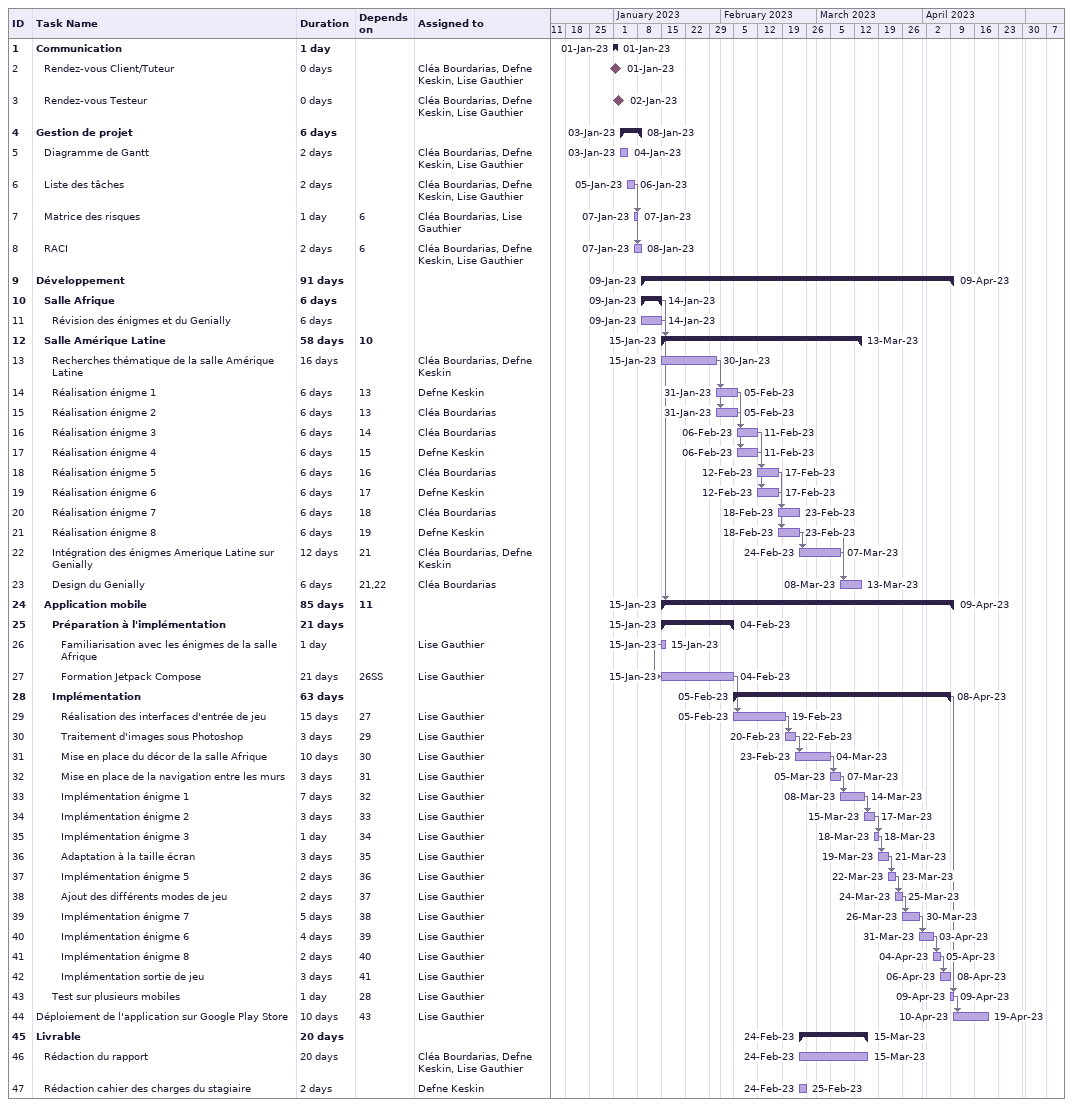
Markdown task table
| ID | Level | Task | Duration | Start | Finish | Predecessors | Resources |
|---|---|---|---|---|---|---|---|
| 1 | 1 | **Communication** | 1d | 2023-01-01 | 2023-01-01 |  |  |
| 2 | 2 | Rendez-vous Client/Tuteur | 0d | 2023-01-01 | 2023-01-01 |  | Cléa Bourdarias, Defne Keskin, Lise Gauthier |
| 3 | 2 | Rendez-vous Testeur | 0d | 2023-01-02 | 2023-01-02 |  | Cléa Bourdarias, Defne Keskin, Lise Gauthier |
| 4 | 1 | **Gestion de projet** | 6d | 2023-01-03 | 2023-01-08 |  |  |
| 5 | 2 | Diagramme de Gantt | 2d | 2023-01-03 | 2023-01-04 |  | Cléa Bourdarias, Defne Keskin, Lise Gauthier |
| 6 | 2 | Liste des tâches | 2d | 2023-01-05 | 2023-01-06 |  | Cléa Bourdarias, Defne Keskin, Lise Gauthier |
| 7 | 2 | Matrice des risques | 1d | 2023-01-07 | 2023-01-07 | 6 | Cléa Bourdarias, Lise Gauthier |
| 8 | 2 | RACI | 2d | 2023-01-07 | 2023-01-08 | 6 | Cléa Bourdarias, Defne Keskin, Lise Gauthier |
| 9 | 1 | **Développement** | 91d | 2023-01-09 | 2023-04-09 |  |  |
| 10 | 2 | **Salle Afrique** | 6d | 2023-01-09 | 2023-01-14 |  |  |
| 11 | 3 | Révision des énigmes et du Genially | 6d | 2023-01-09 | 2023-01-14 |  |  |
| 12 | 2 | **Salle Amérique Latine** | 58d | 2023-01-15 | 2023-03-13 | 10 |  |
| 13 | 3 | Recherches thématique de la salle Amérique Latine | 16d | 2023-01-15 | 2023-01-30 |  | Cléa Bourdarias, Defne Keskin |
| 14 | 3 | Réalisation énigme 1 | 6d | 2023-01-31 | 2023-02-05 | 13 | Defne Keskin |
| 15 | 3 | Réalisation énigme 2 | 6d | 2023-01-31 | 2023-02-05 | 13 | Cléa Bourdarias |
| 16 | 3 | Réalisation énigme 3 | 6d | 2023-02-06 | 2023-02-11 | 14 | Cléa Bourdarias |
| 17 | 3 | Réalisation énigme 4 | 6d | 2023-02-06 | 2023-02-11 | 15 | Defne Keskin |
| 18 | 3 | Réalisation énigme 5 | 6d | 2023-02-12 | 2023-02-17 | 16 | Cléa Bourdarias |
| 19 | 3 | Réalisation énigme 6 | 6d | 2023-02-12 | 2023-02-17 | 17 | Defne Keskin |
| 20 | 3 | Réalisation énigme 7 | 6d | 2023-02-18 | 2023-02-23 | 18 | Cléa Bourdarias |
| 21 | 3 | Réalisation énigme 8 | 6d | 2023-02-18 | 2023-02-23 | 19 | Defne Keskin |
| 22 | 3 | Intégration des énigmes Amerique Latine sur Genially | 12d | 2023-02-24 | 2023-03-07 | 21 | Cléa Bourdarias, Defne Keskin |
| 23 | 3 | Design du Genially | 6d | 2023-03-08 | 2023-03-13 | 21, 22 | Cléa Bourdarias |
| 24 | 2 | **Application mobile** | 85d | 2023-01-15 | 2023-04-09 | 11 |  |
| 25 | 3 | **Préparation à l'implémentation** | 21d | 2023-01-15 | 2023-02-04 |  |  |
| 26 | 4 | Familiarisation avec les énigmes de la salle Afrique | 1d | 2023-01-15 | 2023-01-15 |  | Lise Gauthier |
| 27 | 4 | Formation Jetpack Compose | 21d | 2023-01-15 | 2023-02-04 | 26SS | Lise Gauthier |
| 28 | 3 | **Implémentation** | 63d | 2023-02-05 | 2023-04-08 |  |  |
| 29 | 4 | Réalisation des interfaces d'entrée de jeu | 15d | 2023-02-05 | 2023-02-19 | 27 | Lise Gauthier |
| 30 | 4 | Traitement d'images sous Photoshop | 3d | 2023-02-20 | 2023-02-22 | 29 | Lise Gauthier |
| 31 | 4 | Mise en place du décor de la salle Afrique | 10d | 2023-02-23 | 2023-03-04 | 30 | Lise Gauthier |
| 32 | 4 | Mise en place de la navigation entre les murs | 3d | 2023-03-05 | 2023-03-07 | 31 | Lise Gauthier |
| 33 | 4 | Implémentation énigme 1 | 7d | 2023-03-08 | 2023-03-14 | 32 | Lise Gauthier |
| 34 | 4 | Implémentation énigme 2 | 3d | 2023-03-15 | 2023-03-17 | 33 | Lise Gauthier |
| 35 | 4 | Implémentation énigme 3 | 1d | 2023-03-18 | 2023-03-18 | 34 | Lise Gauthier |
| 36 | 4 | Adaptation à la taille écran | 3d | 2023-03-19 | 2023-03-21 | 35 | Lise Gauthier |
| 37 | 4 | Implémentation énigme 5 | 2d | 2023-03-22 | 2023-03-23 | 36 | Lise Gauthier |
| 38 | 4 | Ajout des différents modes de jeu | 2d | 2023-03-24 | 2023-03-25 | 37 | Lise Gauthier |
| 39 | 4 | Implémentation énigme 7 | 5d | 2023-03-26 | 2023-03-30 | 38 | Lise Gauthier |
| 40 | 4 | Implémentation énigme 6 | 4d | 2023-03-31 | 2023-04-03 | 39 | Lise Gauthier |
| 41 | 4 | Implémentation énigme 8 | 2d | 2023-04-04 | 2023-04-05 | 40 | Lise Gauthier |
| 42 | 4 | Implémentation sortie de jeu | 3d | 2023-04-06 | 2023-04-08 | 41 | Lise Gauthier |
| 43 | 3 | Test sur plusieurs mobiles | 1d | 2023-04-09 | 2023-04-09 | 28 | Lise Gauthier |
| 44 | 1 | Déploiement de l'application sur Google Play Store | 10d | 2023-04-10 | 2023-04-19 | 43 | Lise Gauthier |
| 45 | 1 | **Livrable** | 20d | 2023-02-24 | 2023-03-15 |  |  |
| 46 | 2 | Rédaction du rapport | 20d | 2023-02-24 | 2023-03-15 |  | Cléa Bourdarias, Defne Keskin, Lise Gauthier |
| 47 | 2 | Rédaction cahier des charges du stagiaire | 2d | 2023-02-24 | 2023-02-25 |  | Defne Keskin |
